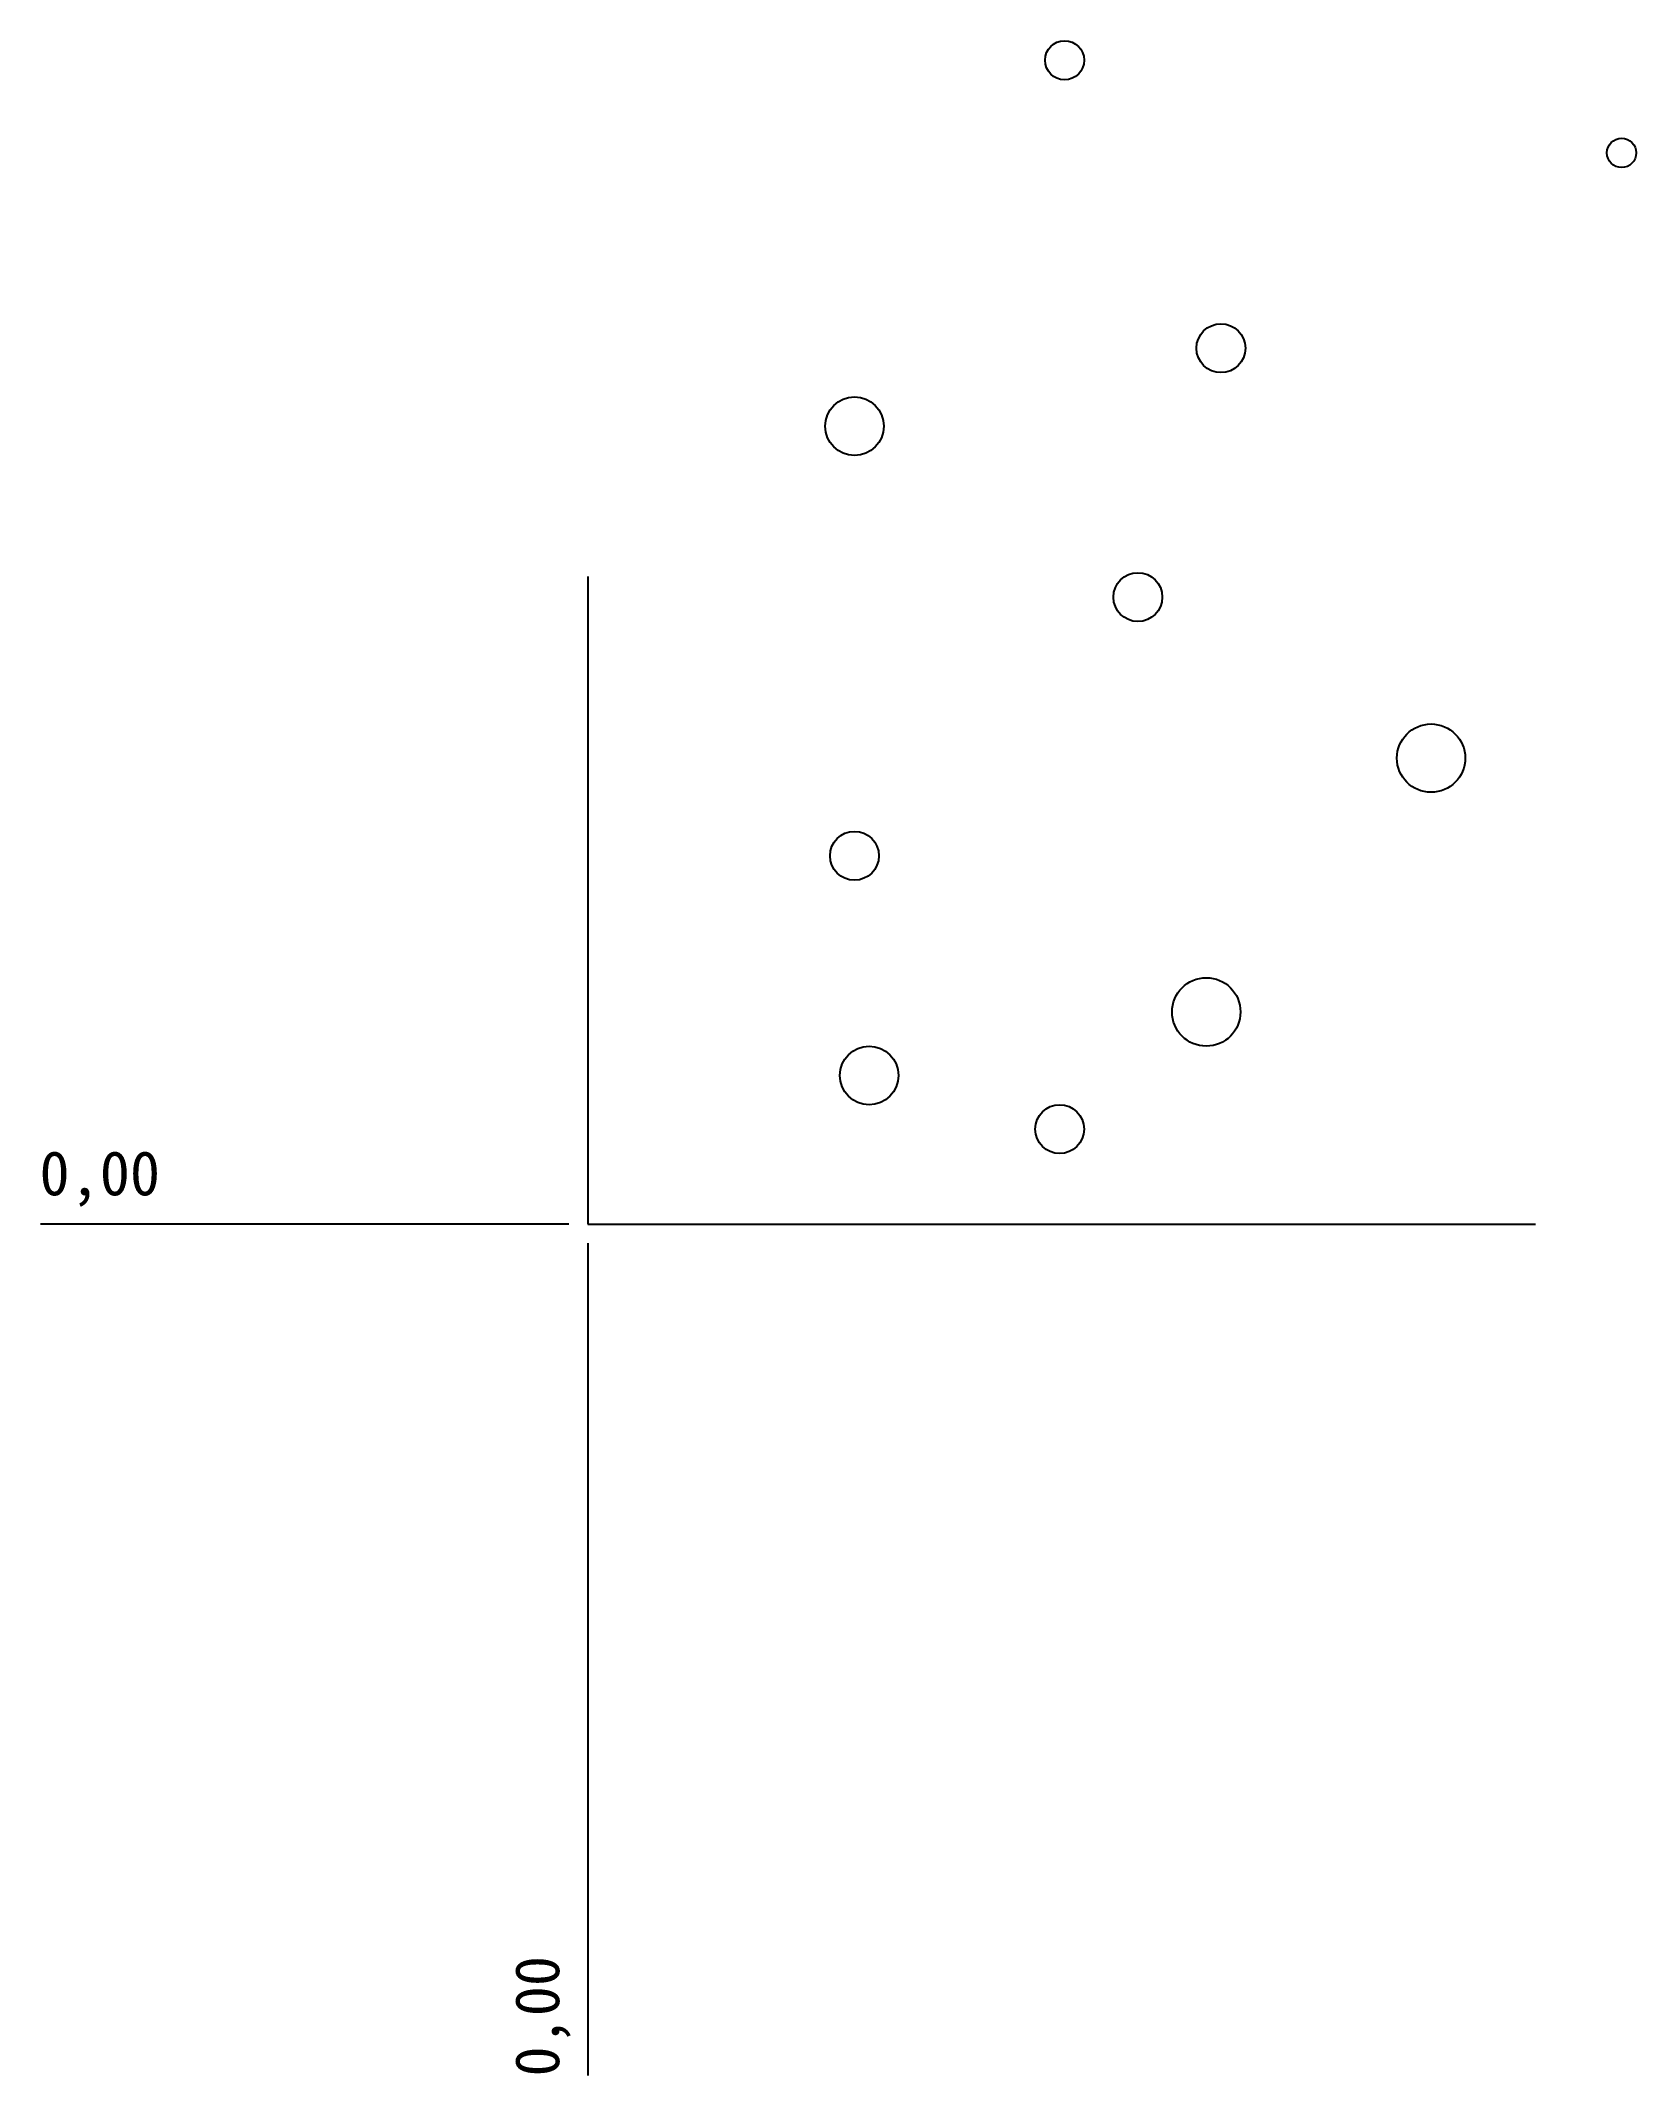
# Model space of a CAD drawing. Header units: millimetres. Extents: x 153 to 279, y -16 to 145.
import ezdxf

# ---------------------------------------------------------------- set-up
doc = ezdxf.new("R2010")
doc.units = ezdxf.units.MM
doc.header["$PDSIZE"] = -1
doc.dimstyles.new('ISO-25', dxfattribs={"dimtxt": 2.5, "dimasz": 2.5, "dimexe": 1.25, "dimexo": 0.625, "dimtad": 1, "dimtxsty": 'Standard', "dimcen": 2.5, "dimadec": 0, "dimazin": 0, "dimtfac": 1, "dimtmove": 0, "dimatfit": 3, "dimfxl": 1, "dimarcsym": 0})

# ---------------------------------------------------------------- blocks, each defined once
blk = doc.blocks.new('*D106')
at = {"color": 0, "lineweight": -2}
blk.add_line((196.01, 50.23), (196.01, -15.53), dxfattribs=at)
at = {"layer": 'Defpoints', "color": 0}
for p in [(196.01, 51.73), (196.01, 51.73), (196.01, -4.67)]:
    blk.add_point(p, dxfattribs=at)
at = {"color": 0, "insert": (192.45, -10.86), "char_height": 3.5, "attachment_point": 5, "rotation": 90}
blk.add_mtext('0,00', dxfattribs=at)
blk = doc.blocks.new('*D127')
at = {"color": 0, "lineweight": -2}
blk.add_line((194.51, 51.73), (152.79, 51.73), dxfattribs=at)
at = {"layer": 'Defpoints', "color": 0}
for p in [(163.65, 51.73), (196.01, 51.73), (196.01, 51.73)]:
    blk.add_point(p, dxfattribs=at)
at = {"color": 0, "insert": (157.46, 55.3), "char_height": 3.5, "attachment_point": 5}
blk.add_mtext('0,00', dxfattribs=at)

msp = doc.modelspace()

# ---------------------------------------------------------------- linework, layer by layer
for p, q in [((196.0149, 102.8912), (196.0149, 51.7337)), ((196.0149, 51.7337), (270.8443, 51.7337))]:
    msp.add_line(p, q)
for centre, radius in [((233.6579, 143.6917), 1.5426), ((277.657, 136.3645), 1.1569), ((246.0085, 120.9387), 1.9298), ((217.0617, 114.7684), 2.3157), ((239.4472, 101.2709), 1.9282), ((262.6047, 88.5447), 2.6995), ((217.0617, 80.8318), 1.9282), ((244.8506, 68.4912), 2.7017), ((218.2196, 63.4779), 2.3157), ((233.2719, 59.2358), 1.9298)]:
    msp.add_circle(centre, radius)

# ---------------------------------------------------------------- dimensions: what is measured, and where the dimension line sits
for offset, dtype, picture, middle in [((-32.3636839356, 0), 0, '*D127', (157.4605187873, 55.2993993365)), ((0, -56.4043554537), 1, '*D106', (192.449202723, -10.8612894505))]:
    dim = msp.add_ordinate_dim(feature_location=(196.0148693896, 51.7337326698), offset=offset, dtype=dtype, origin=(196.0148693896, 51.7337326698), dimstyle='ISO-25', override={"dimtxt": 3.5, "dimasz": 4.08, "dimexe": 2, "dimexo": 1.5, "dimgap": 1.524, "dimtih": 1, "dimtoh": 1, "dimlfac": 5, "dimzin": 0, "dimadec": 2, "dimtzin": 0})
    dim.commit()
    dim.dimension.update_dxf_attribs({"geometry": picture, "text_midpoint": middle})

doc.saveas('drawing.dxf')
